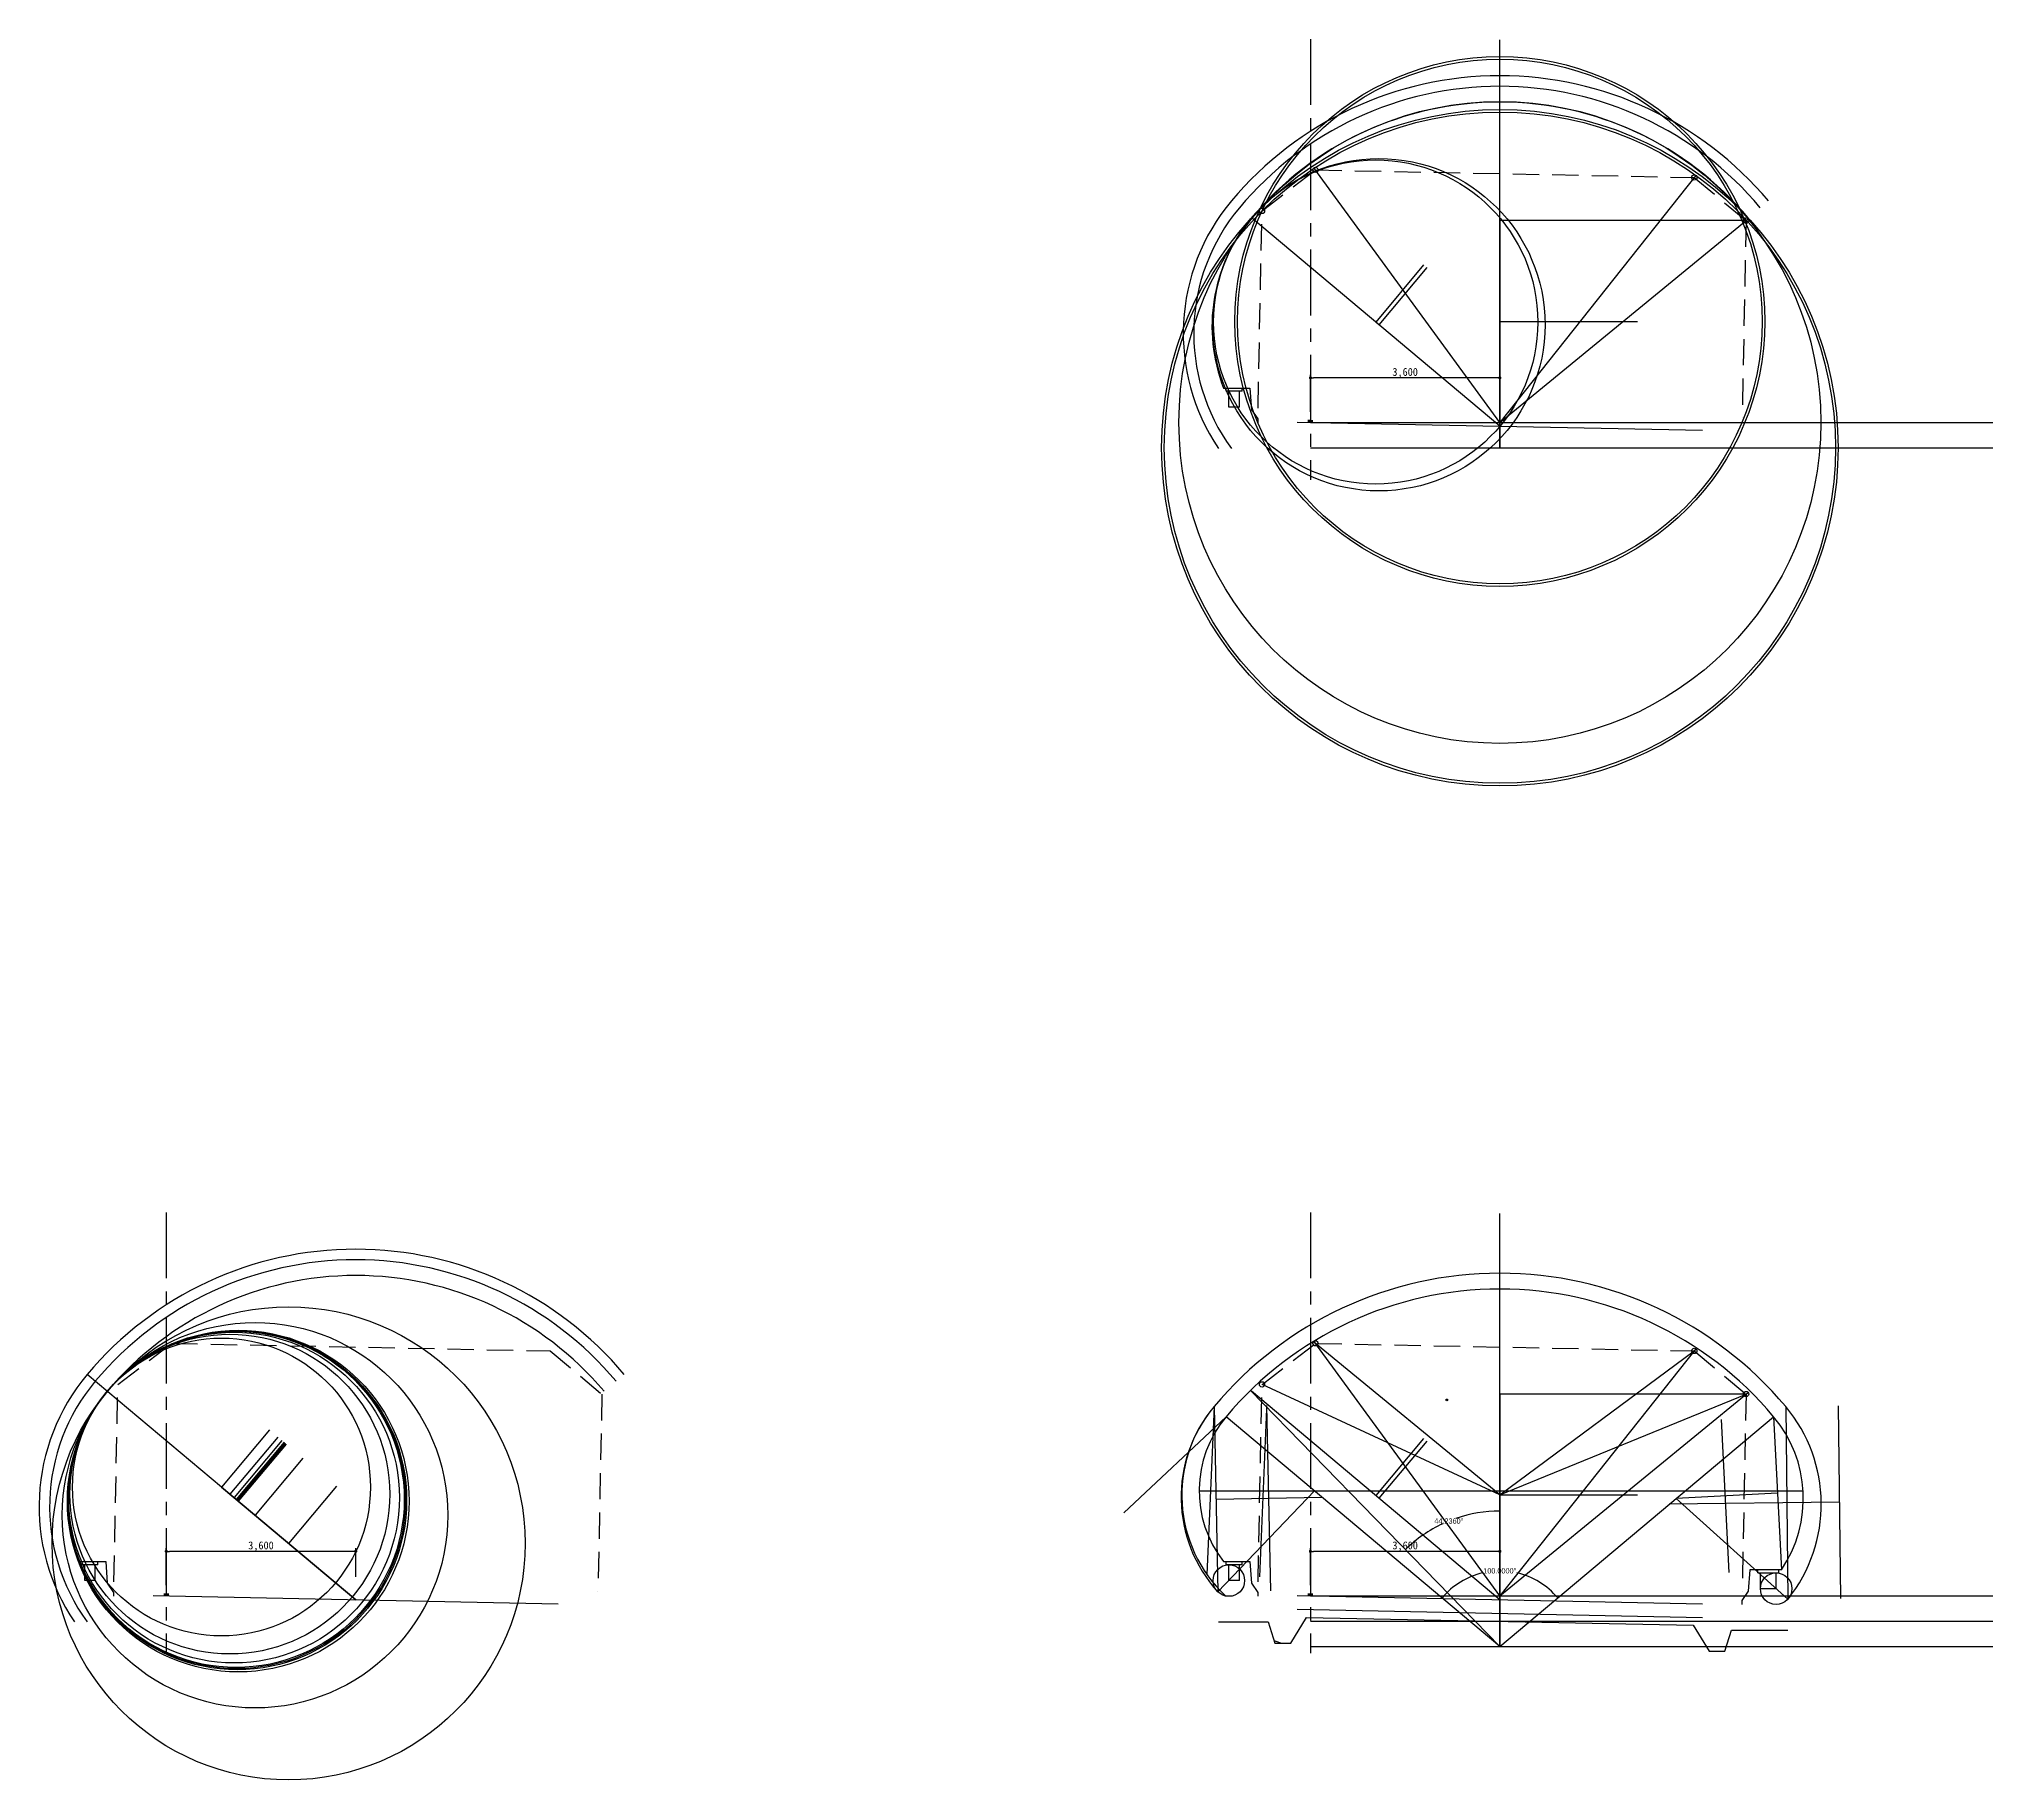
# Model space of a CAD drawing. Header units: millimetres. Extents: x -69382 to 174843, y -46375 to 101648.
# Drawn here: x 94067 to 131195, y -8571 to 24510 of the extents above; entities that cross this region are included whole.
import ezdxf

# ---------------------------------------------------------------- set-up
doc = ezdxf.new("R2010")
doc.units = ezdxf.units.MM
doc.header["$LTSCALE"] = 1000
doc.linetypes.add('A-CENTR01', pattern=[2, 1.25, -0.25, 0.25, -0.25])
doc.linetypes.add('A-DASHD01', pattern=[0.75, 0.5, -0.25])
for name, color, linetype in [('-길작업', 255, 'Continuous'), ('CS-CNTL', 1, 'A-CENTR01'), ('CS-CONC-MAJR', 4, 'Continuous'), ('CS-DIML', 1, 'Continuous'), ('CS-EXCV', 3, 'A-DIGLN01'), ('CS-HIDL', 2, 'A-DASHD01'), ('CS-SYMB', 3, 'Continuous'), ('DIM1', 1, 'Continuous')]:
    doc.layers.add(name, color=color, linetype=linetype)
doc.styles.get("Standard").update_dxf_attribs({"font": 'txt.shx', "bigfont": 'whgtxt.shx'})
doc.styles.add('TB_TEXT', font='Dotum.ttf')
doc.styles.add('WGTXT', font='DotumChe.ttf')
doc.linetypes.add('A-DIGLN01', pattern='A,0.9,-0.2,[19,kscals.shx,S=0.1,R=180,X=0,Y=0],0.9', length=2)
doc.dimstyles.get("Standard").update_dxf_attribs({"dimtxt": 0.18, "dimasz": 0.18, "dimexe": 0.18, "dimexo": 0.0625, "dimgap": 0.09, "dimtad": 0, "dimtih": 1, "dimtoh": 1, "dimdec": 4, "dimzin": 0, "dimdsep": 46, "dimtxsty": 'Standard', "dimcen": 0.09, "dimadec": 0, "dimazin": 0, "dimtfac": 1, "dimtdec": 4, "dimtofl": 0, "dimtmove": 0, "dimatfit": 3, "dimfxl": 1, "dimtolj": 1, "dimtzin": 0, "dimarcsym": 0})
doc.dimstyles.new('사본 STANDARD', dxfattribs={"dimtxt": 100, "dimasz": 0.18, "dimexe": 0.18, "dimexo": 0.0625, "dimgap": 0.09, "dimtad": 0, "dimtih": 1, "dimtoh": 1, "dimdec": 3, "dimlfac": 0.001, "dimzin": 0, "dimdsep": 46, "dimtxsty": 'TB_TEXT', "dimcen": 0.09, "dimclrd": 1, "dimclre": 1, "dimclrt": 2, "dimadec": 4, "dimazin": 0, "dimtfac": 1, "dimtdec": 3, "dimtofl": 0, "dimtmove": 0, "dimatfit": 3, "dimfxl": 1, "dimtolj": 1, "dimtzin": 0, "dimarcsym": 0})

# ---------------------------------------------------------------- blocks, each defined once
blk = doc.blocks.new('_Dot')
at = {"layer": 'DIM1'}
blk.add_line((0, 0), (-1, 0), dxfattribs=at)
at = {"layer": 'DIM1', "const_width": 0.5}
blk.add_lwpolyline([(-0.25, 0, 1), (0.25, 0, 1)], format="xyb", close=True, dxfattribs=at)
blk = doc.blocks.new('*D42')
at = {"layer": 'CS-DIML', "color": 1, "transparency": 16777216}
for p, q in [((96484, -4871), (96484, -4167)), ((100024, -4227), (96544, -4227)), ((100084, -4713), (100084, -4167))]:
    blk.add_line(p, q, dxfattribs=at)
at = {"layer": 'Defpoints', "color": 0, "transparency": 16777216}
for p in [(96484, -4227), (96484, -5046), (100084, -4888)]:
    blk.add_point(p, dxfattribs=at)
at = {"layer": 'CS-DIML', "color": 1, "transparency": 16777216, "xscale": 60, "yscale": 60, "zscale": 60, "rotation": 180}
blk.add_blockref('_Dot', (96484, -4227), dxfattribs=at)
at = {"layer": 'CS-DIML', "color": 1, "transparency": 16777216, "xscale": 60, "yscale": 60, "zscale": 60}
blk.add_blockref('_Dot', (100084, -4227), dxfattribs=at)
at = {"layer": 'CS-DIML', "color": 3, "transparency": 16777216, "insert": (98284, -4133), "char_height": 150, "attachment_point": 5, "style": 'WGTXT'}
blk.add_mtext('\\A1;3,600', dxfattribs=at)
blk = doc.blocks.new('*D43')
at = {"layer": 'CS-DIML', "color": 1, "transparency": 16777216}
for p, q in [((118226, -4871), (118226, -4167)), ((121766, -4227), (118286, -4227)), ((121826, -4713), (121826, -4167))]:
    blk.add_line(p, q, dxfattribs=at)
at = {"layer": 'Defpoints', "color": 0, "transparency": 16777216}
for p in [(118226, -4227), (118226, -5046), (121826, -4888)]:
    blk.add_point(p, dxfattribs=at)
at = {"layer": 'CS-DIML', "color": 1, "transparency": 16777216, "xscale": 60, "yscale": 60, "zscale": 60, "rotation": 180}
blk.add_blockref('_Dot', (118226, -4227), dxfattribs=at)
at = {"layer": 'CS-DIML', "color": 1, "transparency": 16777216, "xscale": 60, "yscale": 60, "zscale": 60}
blk.add_blockref('_Dot', (121826, -4227), dxfattribs=at)
at = {"layer": 'CS-DIML', "color": 3, "transparency": 16777216, "insert": (120026, -4133), "char_height": 150, "attachment_point": 5, "style": 'WGTXT'}
blk.add_mtext('\\A1;3,600', dxfattribs=at)
blk = doc.blocks.new('*D64')
at = {"layer": 'CS-DIML', "color": 1, "transparency": 16777216}
for p, q in [((118226, 17428), (118226, 18132)), ((121766, 18072), (118286, 18072)), ((121826, 17586), (121826, 18132))]:
    blk.add_line(p, q, dxfattribs=at)
at = {"layer": 'Defpoints', "color": 0, "transparency": 16777216}
for p in [(118226, 18072), (118226, 17253), (121826, 17411)]:
    blk.add_point(p, dxfattribs=at)
at = {"layer": 'CS-DIML', "color": 1, "transparency": 16777216, "xscale": 60, "yscale": 60, "zscale": 60, "rotation": 180}
blk.add_blockref('_Dot', (118226, 18072), dxfattribs=at)
at = {"layer": 'CS-DIML', "color": 1, "transparency": 16777216, "xscale": 60, "yscale": 60, "zscale": 60}
blk.add_blockref('_Dot', (121826, 18072), dxfattribs=at)
at = {"layer": 'CS-DIML', "color": 3, "transparency": 16777216, "insert": (120026, 18166), "char_height": 150, "attachment_point": 5, "style": 'WGTXT'}
blk.add_mtext('\\A1;3,600', dxfattribs=at)
blk = doc.blocks.new('*D65')
at = {"layer": '-길작업', "color": 1, "lineweight": -2, "transparency": 16777216}
for start, end in [(103.0976, 139.9928), (40.0072, 76.9024)]:
    blk.add_arc((121826, -6033), 1434, start, end, dxfattribs=at)
at = {"layer": '-길작업', "color": 1, "transparency": 16777216}
for points in [[(120727, -5110), (120727, -5110), (120727, -5111)], [(122925, -5110), (122925, -5110), (122925, -5111)]]:
    blk.add_solid(points, dxfattribs=at)
at = {"layer": 'Defpoints', "color": 0, "transparency": 16777216}
for p in [(116624, -1668), (127028, -1668), (122237, -4658), (121826, -6033), (121826, -6033)]:
    blk.add_point(p, dxfattribs=at)
at = {"layer": '-길작업', "color": 2, "transparency": 16777216, "insert": (121826, -4598), "char_height": 100, "attachment_point": 5, "style": 'TB_TEXT'}
blk.add_mtext('\\A1;100.0000°', dxfattribs=at)
blk = doc.blocks.new('*D66')
at = {"layer": '-길작업', "color": 1, "lineweight": -2, "transparency": 16777216}
for start, end in [(114.9193, 134.232), (90.004, 108.9295)]:
    blk.add_arc((121826, -6033), 2571, start, end, dxfattribs=at)
at = {"layer": '-길작업', "color": 1, "transparency": 16777216}
for points in [[(121826, -3461), (121826, -3461), (121826, -3461)], [(120032, -4190), (120032, -4190), (120032, -4190)]]:
    blk.add_solid(points, dxfattribs=at)
at = {"layer": 'Defpoints', "color": 0, "transparency": 16777216}
for p in [(117089, -1168), (121826, -1239), (121171, -3546), (121826, -6033), (121826, -6033)]:
    blk.add_point(p, dxfattribs=at)
at = {"layer": '-길작업', "color": 2, "transparency": 16777216, "insert": (120858, -3651), "char_height": 100, "attachment_point": 5, "style": 'TB_TEXT'}
blk.add_mtext('\\A1;44.2360°', dxfattribs=at)

msp = doc.modelspace()

# ---------------------------------------------------------------- linework, layer by layer
at = {"layer": '-길작업', "color": 6}
for p, q in [((121825.8834, 16745.4776), (121825.8834, 24493.3255)), ((121825.8834, 17224.8817), (118292.3797, 22064.3035)), ((125551.5078, 21919.1151), (121825.8834, 17224.8817)), ((121825.8834, 17224.8817), (126542.8954, 21091.8138)), ((126504.2279, 21060.1148), (121825.8834, 21060.1148)), ((121825.8834, 21060.1148), (121825.8834, 16745.4776)), ((119466.4665, 19132.6676), (119526.3844, 19082.3905)), ((121825.8834, 19142.4983), (124438.7039, 19142.4983)), ((118225.8834, 17224.8817), (131195.0943, 17224.8817)), ((121825.8834, -6032.5948), (121825.8834, 2194.6572)), ((121825.8834, -5073.7866), (118292.3797, -234.3648)), ((125551.5078, -379.5532), (121825.8834, -5073.7866)), ((121825.8834, -5073.7866), (126542.8954, -1206.8546)), ((126504.2279, -1238.5535), (121825.8834, -1238.5535)), ((121825.8834, -1238.5535), (121825.8834, -6032.5948)), ((98731.8984, -2163.5783), (97822.1448, -3247.7804)), ((119466.4665, -3166.0007), (119526.3844, -3216.2778)), ((121825.8834, -3156.1701), (124438.7039, -3156.1701)), ((118225.8834, -5073.7866), (131195.0943, -5073.7866)), ((118225.8834, -6032.5948), (131195.0943, -6032.5948)), ((118225.8834, -6032.6674), (131195.0943, -6032.6674))]:
    msp.add_line(p, q, dxfattribs=at)
at = {"layer": '-길작업', "color": 7}
for p, q in [((120376.2201, 20216.8697), (119466.4665, 19132.6676)), ((120436.138, 20166.5926), (119526.3844, 19082.3905)), ((98442.926, -1921.1017), (97533.1724, -3005.3038)), ((98602.359, -2054.8819), (97692.6054, -3139.084)), ((98682.0755, -2121.772), (97772.3219, -3205.9741)), ((98721.9338, -2155.217), (97812.1802, -3239.4191)), ((98741.8629, -2171.9395), (97832.1093, -3256.1417)), ((98761.792, -2188.6621), (97852.0384, -3272.8642)), ((120376.2201, -2081.7986), (119466.4665, -3166.0007)), ((120436.138, -2132.0757), (119526.3844, -3216.2778)), ((99080.658, -2456.2224), (98170.9044, -3540.4245)), ((98267.057, -2697.3181), (98286.9861, -2714.0406)), ((97533.1724, -3005.3038), (100084.1004, -5145.7866)), ((99718.39, -2991.3431), (98808.6364, -4075.5452))]:
    msp.add_line(p, q, dxfattribs=at)
at = {"layer": '-길작업', "color": 5}
for p, q in [((118225.8834, 16745.4776), (131195.0943, 16745.4776)), ((121825.8834, -3156.1701), (118321.8642, -274.7463)), ((121825.8834, -3156.1701), (125520.4246, -418.7175)), ((121825.8834, -3156.1701), (117306.0673, -1054.5903)), ((116394.4368, -1475.07), (116260.6259, -4667.9831)), ((121825.8834, -3156.1701), (126504.2279, -1238.5535)), ((116624.2501, -1667.9063), (114681.1271, -3496.9087)), ((117393.5598, -1516.9419), (117259.7489, -4709.855)), ((126028.8158, -1718.8623), (126177.1825, -4626.7426)), ((127027.5167, -1667.9063), (127175.8834, -4575.7866)), ((116112.2129, -3074.717), (127588.0606, -3074.717)), ((127101.7001, -3121.8464), (125177.7932, -3220.0085)), ((118225.8834, -5553.1907), (131195.0943, -5553.1907))]:
    msp.add_line(p, q, dxfattribs=at)
at = {"layer": '-길작업', "color": 3}
for p, q in [((116394.4368, -1475.07), (116469.0431, -4999.0815)), ((121825.8834, -6032.5948), (117088.8968, -1167.5714)), ((117394.2127, -1453.9039), (117468.819, -4977.9154)), ((127257.33, -1475.07), (127298.434, -5136.9612)), ((128257.267, -1463.8459), (128298.3711, -5125.7371)), ((116431.7399, -3237.0757), (118443.5545, -3194.4839)), ((118300.8218, -3074.717), (116469.0431, -4999.0815)), ((128277.819, -3294.7915), (125045.4301, -3331.0744)), ((127298.434, -5136.9612), (125177.7932, -3220.0085))]:
    msp.add_line(p, q, dxfattribs=at)
at = {"layer": '-길작업', "color": 6}
for centre, radius in [((121825.8834, 19142.4983), 5034.5135), ((121825.8834, 19142.4983), 4984.5135), ((121825.8834, 17224.8817), 6098.3614), ((119526.3844, 19082.3905), 3158.2172), ((118321.8642, 22023.922), 50), ((125520.4246, 21879.9508), 50), ((117306.0673, 21244.078), 50), ((126504.2279, 21060.1148), 50), ((97822.1448, -3247.7804), 3207.2266), ((118321.8642, -274.7463), 50), ((125520.4246, -418.7175), 50), ((117306.0673, -1054.5903), 50), ((126504.2279, -1238.5535), 50)]:
    msp.add_circle(centre, radius, dxfattribs=at)
at = {"layer": '-길작업', "color": 5}
for centre, radius in [((121825.8834, 16745.4776), 6427.0011), ((121825.8834, 16745.4776), 6377.0011), ((120816.369, -1348.2819), 16.2471)]:
    msp.add_circle(centre, radius, dxfattribs=at)
at = {"layer": '-길작업', "color": 7}
for centre, radius in [((119466.4665, 19132.6676), 3080), ((98808.6364, -4075.5452), 4495), ((98170.9044, -3540.4245), 3662.5), ((97852.0384, -3272.8642), 3246.25), ((97832.1093, -3256.1417), 3220.2344), ((97812.1802, -3239.4191), 3194.2188), ((97772.3219, -3205.9741), 3142.1875), ((97692.6054, -3139.084), 3038.125), ((97533.1724, -3005.3038), 2830)]:
    msp.add_circle(centre, radius, dxfattribs=at)
at = {"layer": '-길작업', "color": 3}
for centre in [(116675.8834, -4781.7866), (127075.8834, -4935.7866)]:
    msp.add_circle(centre, 300, dxfattribs=at)
for centre, radius, start, end in [((118443.5545, -3194.4839), 2674.9332, 140, 222.42563772), ((125045.4301, -3331.0744), 2887.4303, 321.2862137, 40), ((118555.4975, -3288.4152), 2821.0644, 248.79644355, 251.82857339)]:
    msp.add_arc(centre, radius, start, end, dxfattribs=at)
at = {"layer": '-길작업', "color": 5}
msp.add_arc((125177.7932, -3220.0085), 2414.6425, 325.84165767, 40, dxfattribs=at)
at = {"layer": 'CS-CNTL'}
for p, q in [((118225.8834, 24509.989), (118225.8834, 16137.2971)), ((96484.1004, 2211.3207), (96484.1004, -6161.3712)), ((118225.8834, 2211.3207), (118225.8834, -6161.3712))]:
    msp.add_line(p, q, dxfattribs=at)
at = {"layer": 'CS-CONC-MAJR'}
for p, q in [((116625.8834, 17816.8817), (116625.8834, 17876.8817)), ((116925.8834, 17816.8817), (116925.8834, 17876.8817)), ((116925.8834, 17816.8817), (116625.8834, 17816.8817)), ((116675.8834, 17516.8817), (116675.8834, 17816.8817)), ((116875.8834, 17516.8817), (116675.8834, 17516.8817)), ((116875.8834, 17516.8817), (116875.8834, 17816.8817)), ((117975.8834, 17229.8817), (125675.8834, 17075.8817)), ((94884.1004, -4481.7866), (94884.1004, -4421.7866)), ((95184.1004, -4481.7866), (95184.1004, -4421.7866)), ((116625.8834, -4481.7866), (116625.8834, -4421.7866)), ((116925.8834, -4481.7866), (116925.8834, -4421.7866)), ((95184.1004, -4481.7866), (94884.1004, -4481.7866)), ((94934.1004, -4781.7866), (94934.1004, -4481.7866)), ((95134.1004, -4781.7866), (94934.1004, -4781.7866)), ((95134.1004, -4781.7866), (95134.1004, -4481.7866)), ((116925.8834, -4481.7866), (116625.8834, -4481.7866)), ((116675.8834, -4781.7866), (116675.8834, -4481.7866)), ((116875.8834, -4781.7866), (116675.8834, -4781.7866)), ((116875.8834, -4781.7866), (116875.8834, -4481.7866)), ((126725.8834, -4635.7866), (126725.8834, -4575.7866)), ((126725.8834, -4635.7866), (127125.8834, -4635.7866)), ((126775.8834, -4935.7866), (126775.8834, -4635.7866)), ((127075.8834, -4935.7866), (127075.8834, -4635.7866)), ((127125.8834, -4635.7866), (127125.8834, -4575.7866)), ((96234.1004, -5068.7866), (103934.1004, -5222.7866)), ((117975.8834, -5068.7866), (125675.8834, -5222.7866)), ((126775.8834, -4935.7866), (127075.8834, -4935.7866)), ((117975.8834, -5328.7866), (125675.8834, -5482.7866))]:
    msp.add_line(p, q, dxfattribs=at)
for points in [[(116575.8834, 17876.8817), (116625.8834, 17876.8817), (116925.8834, 17876.8817), (117075.8834, 17876.8817), (117105.8834, 17466.8817), (117225.8834, 17291.8817), (117225.8834, 17216.8817)], [(94834.1004, -4421.7866), (94884.1004, -4421.7866), (95184.1004, -4421.7866), (95334.1004, -4421.7866), (95364.1004, -4831.7866), (95484.1004, -5006.7866), (95484.1004, -5081.7866)], [(116575.8834, -4421.7866), (116625.8834, -4421.7866), (116925.8834, -4421.7866), (117075.8834, -4421.7866), (117105.8834, -4831.7866), (117225.8834, -5006.7866), (117225.8834, -5081.7866)], [(127175.8834, -4575.7866), (127125.8834, -4575.7866), (126725.8834, -4575.7866), (126575.8834, -4575.7866), (126545.8834, -4985.7866), (126425.8834, -5160.7866), (126425.8834, -5235.7866)]]:
    msp.add_lwpolyline(points, dxfattribs=at)
for centre, radius, start, end in [((121825.8834, 17152.8817), 6460, 40, 140), ((121825.8834, 17152.8817), 6160, 40, 140), ((119719.3697, 18920.4566), 3710.1417, 140, 216.18744995), ((119568.5978, 19046.9692), 3213.3229, 140, 201.35443834), ((100084.1004, -5145.7866), 6460, 40, 140), ((100084.1004, -5145.7866), 6160, 40, 140), ((121825.8834, -6032.5948), 7090.25, 40, 140), ((121825.8834, -6032.5948), 6790.25, 40, 140), ((97977.5868, -3378.2117), 3710.1417, 140, 216.18744995), ((97826.8149, -3251.6991), 3213.3229, 140, 201.35443834), ((118400.5565, -3158.4043), 2618.8034, 140, 227.07287402), ((118300.8218, -3074.717), 2188.6089, 140, 217.9876228)]:
    msp.add_arc(centre, radius, start, end, dxfattribs=at)
at = {"layer": 'CS-DIML'}
for p, q in [((121825.8834, 17152.8817), (117107.0496, 21112.4534)), ((100084.1004, -5145.7866), (94982.2445, -864.8211)), ((121825.8834, -5145.7866), (117107.0496, -1186.2149)), ((121825.8834, -6032.5948), (116624.2501, -1667.9063)), ((121825.8834, -6032.5948), (127027.5167, -1667.9063))]:
    msp.add_line(p, q, dxfattribs=at)
at = {"layer": 'CS-EXCV'}
msp.add_lwpolyline([(116480.4517, -5568.7866), (117425.8834, -5568.7866), (117550.8834, -5968.7866), (117850.8834, -5968.7866), (118151.2832, -5482.2946), (125501.2832, -5629.2946), (125800.8834, -6122.7866), (126100.8834, -6122.7866), (126225.8834, -5722.7866), (127300.3187, -5722.7866)], dxfattribs=at)
for centre, radius, start, end in [((121825.8834, 17152.8817), 6660, 40, 140), ((119719.3697, 18920.4566), 3910.1417, 140, 214.07163781), ((100084.1004, -5145.7866), 6660, 40, 140), ((97977.5868, -3378.2117), 3910.1417, 140, 214.07163781)]:
    msp.add_arc(centre, radius, start, end, dxfattribs=at)
at = {"layer": 'CS-HIDL'}
for points in [[(117231.0823, 17494.8278), (117306.0673, 21244.078), (118321.8642, 22023.922), (125520.4246, 21879.9508), (126504.2279, 21060.1148), (126429.2429, 17310.8645)], [(95489.2994, -4803.8406), (95564.2844, -1054.5903), (96580.0812, -274.7463), (103778.6417, -418.7175), (104762.4449, -1238.5535), (104687.4599, -4987.8038)], [(117231.0823, -4803.8406), (117306.0673, -1054.5903), (118321.8642, -274.7463), (125520.4246, -418.7175), (126504.2279, -1238.5535), (126429.2429, -4987.8038)]]:
    msp.add_lwpolyline(points, dxfattribs=at)
at = {"layer": 'CS-SYMB'}
for points in [[(118175.8834, 17275.8917), (118275.8834, 17273.8917), (118175.8834, 17225.8817), (118275.8834, 17223.8817)], [(96434.1004, -5022.7766), (96534.1004, -5024.7766), (96434.1004, -5072.7866), (96534.1004, -5074.7866)], [(118175.8834, -5022.7766), (118275.8834, -5024.7766), (118175.8834, -5072.7866), (118275.8834, -5074.7866)]]:
    msp.add_solid(points, dxfattribs=at)

# ---------------------------------------------------------------- dimensions: what is measured, and where the dimension line sits
at = {"layer": '-길작업', "color": 3}
dim = msp.add_angular_dim_2l(base=(121171.4681, -3546.1313), line1=((121825.8834, -1238.5535), (121825.8834, -6032.5948)), line2=((121825.8834, -6032.5948), (117088.8968, -1167.5714)), dimstyle='사본 STANDARD', dxfattribs=at)
dim.commit()
dim.dimension.update_dxf_attribs({"geometry": '*D66', "text_midpoint": (120857.809, -3650.6645)})
at = {"layer": '-길작업', "color": 5}
dim = msp.add_angular_dim_2l(base=(122237.2801, -4658.4343), line1=((121825.8834, -6032.5948), (127027.5167, -1667.9063)), line2=((121825.8834, -6032.5948), (116624.2501, -1667.9063)), dimstyle='사본 STANDARD', dxfattribs=at)
dim.commit()
dim.dimension.update_dxf_attribs({"geometry": '*D65', "text_midpoint": (121825.8834, -4598.1736)})
at = {"layer": 'CS-DIML'}
for base, p1, p2, picture, middle in [((118225.8834, 18072.0193), (121825.8834, 17410.6743), (118225.8834, 17253.0996), '*D64', (120025.8834, 18165.8003)), ((96484.1004, -4226.649), (100084.1004, -4887.9941), (96484.1004, -5045.5687), '*D42', (98284.1004, -4132.8681)), ((118225.8834, -4226.649), (121825.8834, -4887.9941), (118225.8834, -5045.5687), '*D43', (120025.8834, -4132.8681))]:
    dim = msp.add_linear_dim(base=base, p1=p1, p2=p2, angle=180, dimstyle='Standard', override={"dimscale": 50, "dimtxt": 3, "dimasz": 1.2, "dimexe": 1.2, "dimexo": 3.5, "dimtad": 1, "dimtih": 0, "dimtoh": 0, "dimdec": 0, "dimlunit": 6, "dimtxsty": 'WGTXT', "dimblk1": 'Dot', "dimblk2": 'Dot', "dimsah": 1, "dimclrd": 1, "dimclre": 1, "dimclrt": 3, "dimtix": 1, "dimtofl": 1, "dimtmove": 2, "dimlwd": 65535, "dimlwe": 65535}, dxfattribs=at)
    dim.commit()
    dim.dimension.update_dxf_attribs({"geometry": picture, "text_midpoint": middle})

doc.saveas('drawing.dxf')
